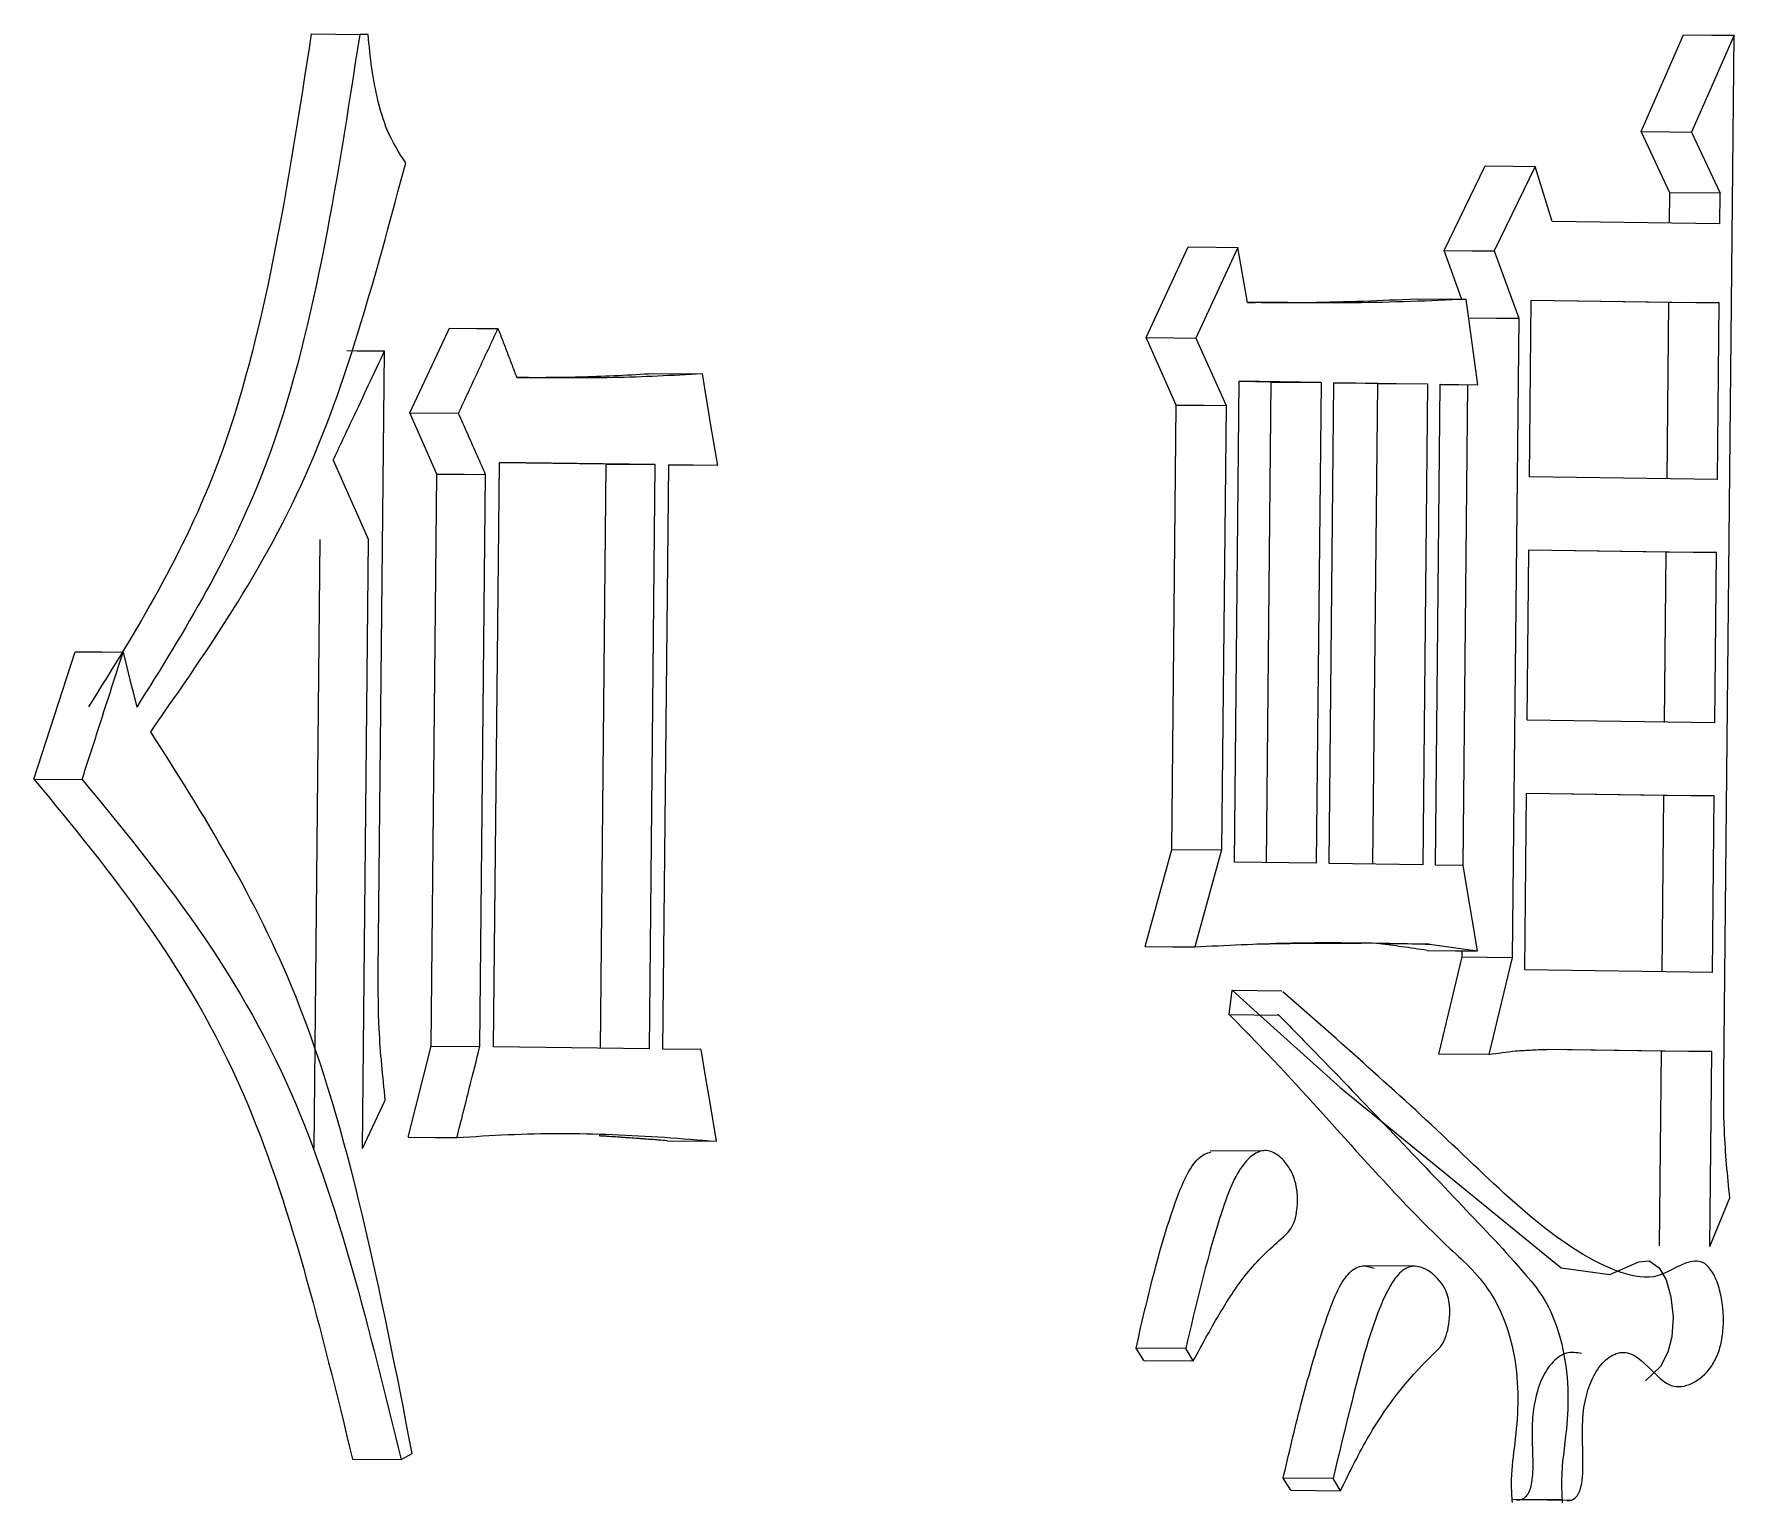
# Model space of a CAD drawing. Header units: millimetres. Extents: x 2454 to 4226, y 715 to 1968.
# Drawn here: x 3264.574 to 3267.292, y 892.372 to 894.721 of the extents above; entities that cross this region are included whole.
import ezdxf

# ---------------------------------------------------------------- set-up
doc = ezdxf.new("R2010")
doc.units = ezdxf.units.MM

msp = doc.modelspace()

# ---------------------------------------------------------------- linework, layer by layer
at = {"color": 7, "linetype": 'Continuous', "lineweight": 25}
for p, q in [((3265.0172, 894.721), (3265.0947, 894.7203)), ((3265.108, 894.7201), (3265.0947, 894.7203)), ((3267.1438, 894.5649), (3267.2118, 894.7197)), ((3267.2923, 894.719), (3267.2242, 894.5642)), ((3267.2758, 893.0543), (3267.2923, 894.719)), ((3267.1897, 894.4669), (3267.1438, 894.5649)), ((3267.2242, 894.5642), (3267.2702, 894.4662)), ((3266.829, 894.3746), (3266.8942, 894.51)), ((3266.9743, 894.5093), (3266.909, 894.3739)), ((3267.0014, 894.4213), (3266.9743, 894.5093)), ((3267.1892, 894.4182), (3267.1897, 894.4669)), ((3267.2702, 894.4662), (3267.1897, 894.4669)), ((3267.2698, 894.4175), (3267.2702, 894.4662)), ((3267.2698, 894.4175), (3267.0014, 894.4213)), ((3266.3522, 894.2353), (3266.4195, 894.3804)), ((3266.4989, 894.3797), (3266.4315, 894.2346)), ((3266.5145, 894.2918), (3266.4989, 894.3797)), ((3266.8572, 894.2965), (3266.829, 894.3746)), ((3266.909, 894.3739), (3266.948, 894.2663)), ((3266.5145, 894.2918), (3266.5269, 894.2917)), ((3266.8828, 894.1601), (3266.8641, 894.2967)), ((3266.9654, 894.0129), (3266.9682, 894.2952)), ((3266.9682, 894.2952), (3267.2685, 894.291)), ((3267.188, 894.2917), (3266.9682, 894.2948)), ((3267.1852, 894.0094), (3267.188, 894.2917)), ((3267.2685, 894.291), (3267.188, 894.2917)), ((3267.2657, 894.0086), (3267.2685, 894.291)), ((3265.175, 894.1152), (3265.238, 894.2506)), ((3266.948, 894.2663), (3266.9378, 893.2441)), ((3266.4005, 894.1275), (3266.3522, 894.2353)), ((3266.4315, 894.2346), (3266.48, 894.1268)), ((3265.1243, 893.2205), (3265.1341, 894.2135)), ((3265.564, 894.178), (3265.6422, 894.1773)), ((3266.4933, 893.3964), (3266.5009, 894.1655)), ((3266.632, 894.1636), (3266.5009, 894.1655)), ((3266.5523, 894.1643), (3266.5009, 894.165)), ((3266.5447, 893.3953), (3266.5523, 894.1643)), ((3266.5523, 894.1643), (3266.632, 894.1636)), ((3266.632, 894.1636), (3266.6243, 893.3946)), ((3266.6447, 893.3943), (3266.6523, 894.1633)), ((3266.6523, 894.1633), (3266.8023, 894.1612)), ((3266.7225, 894.1619), (3266.6523, 894.1629)), ((3266.7148, 893.3933), (3266.7225, 894.1619)), ((3266.7225, 894.1619), (3266.8023, 894.1612)), ((3266.8023, 894.1612), (3266.7947, 893.3922)), ((3266.8149, 893.3919), (3266.8225, 894.161)), ((3266.8225, 894.161), (3266.8828, 894.1601)), ((3266.8225, 894.1606), (3266.8828, 894.1601)), ((3266.8592, 893.3908), (3266.8668, 894.1602)), ((3265.175, 894.1152), (3265.2527, 894.1145)), ((3265.2181, 894.0172), (3265.175, 894.1152)), ((3266.3935, 893.4168), (3266.4005, 894.1275)), ((3266.48, 894.1268), (3266.4729, 893.4161)), ((3265.0523, 894.0393), (3265.1089, 893.912)), ((3265.3088, 893.1011), (3265.318, 894.0357)), ((3265.5671, 894.0323), (3265.318, 894.0357)), ((3265.489, 894.033), (3265.318, 894.0353)), ((3265.4797, 893.0984), (3265.489, 894.033)), ((3265.489, 894.033), (3265.5671, 894.0323)), ((3265.5579, 893.0977), (3265.5671, 894.0323)), ((3265.5795, 893.0974), (3265.5888, 894.032)), ((3265.6667, 894.0309), (3265.5888, 894.032)), ((3265.6667, 894.0309), (3265.5888, 894.0316)), ((3265.209, 893.1021), (3265.2181, 894.0172)), ((3265.2868, 893.1014), (3265.2958, 894.0165)), ((3267.2657, 894.0086), (3266.9654, 894.0129)), ((3265.0217, 892.9391), (3265.0314, 893.9126)), ((3265.0993, 892.9385), (3265.1089, 893.912)), ((3266.9616, 893.6235), (3266.9643, 893.8961)), ((3266.9643, 893.8961), (3267.2645, 893.8918)), ((3267.184, 893.8925), (3266.9643, 893.8956)), ((3267.1813, 893.62), (3267.184, 893.8925)), ((3267.2645, 893.8918), (3267.184, 893.8925)), ((3267.2618, 893.6192), (3267.2645, 893.8918)), ((3264.5738, 893.5294), (3264.6394, 893.733)), ((3267.2618, 893.6192), (3266.9616, 893.6235)), ((3264.5738, 893.5294), (3264.6507, 893.5287)), ((3266.9576, 893.2244), (3266.9604, 893.5067)), ((3266.9604, 893.5067), (3267.2607, 893.5024)), ((3267.1802, 893.5031), (3266.9604, 893.5062)), ((3267.1774, 893.2208), (3267.1802, 893.5031)), ((3267.2607, 893.5024), (3267.1802, 893.5031)), ((3267.2579, 893.2201), (3267.2607, 893.5024)), ((3266.3508, 893.2617), (3266.3935, 893.4168)), ((3266.3935, 893.4168), (3266.4729, 893.4161)), ((3266.4729, 893.4161), (3266.4301, 893.261)), ((3266.6243, 893.3946), (3266.4933, 893.3964)), ((3266.7947, 893.3922), (3266.6447, 893.3943)), ((3266.8591, 893.3913), (3266.8149, 893.3919)), ((3266.8819, 893.2546), (3266.8591, 893.3913)), ((3266.8055, 893.2654), (3266.8819, 893.2546)), ((3266.8202, 893.0896), (3266.8577, 893.2448)), ((3266.8577, 893.2448), (3266.8578, 893.2548)), ((3266.8577, 893.2448), (3266.9378, 893.2441)), ((3266.9378, 893.2441), (3266.9003, 893.0889)), ((3267.2579, 893.2201), (3266.9576, 893.2244)), ((3266.4852, 893.1527), (3266.4896, 893.1916)), ((3266.4896, 893.1916), (3266.5692, 893.1909)), ((3266.4852, 893.1527), (3266.5647, 893.152)), ((3265.1723, 892.9566), (3265.209, 893.1021)), ((3265.209, 893.1021), (3265.2868, 893.1014)), ((3265.5579, 893.0977), (3265.3088, 893.1011)), ((3265.6401, 893.0966), (3265.5795, 893.0974)), ((3266.9003, 893.0889), (3266.8202, 893.0896)), ((3267.1761, 893.0943), (3266.9879, 893.0969)), ((3266.9962, 893.0972), (3267.2566, 893.0935)), ((3267.173, 892.7827), (3267.1761, 893.0943)), ((3267.2566, 893.0935), (3267.1761, 893.0943)), ((3267.2535, 892.782), (3267.2566, 893.0935)), ((3265.0993, 892.9385), (3265.1356, 893.0159)), ((3265.5863, 892.9509), (3265.6646, 892.9502)), ((3266.5353, 892.934), (3266.4551, 892.9347)), ((3267.2535, 892.782), (3267.2856, 892.8595)), ((3266.7803, 892.7503), (3266.6996, 892.751)), ((3266.4155, 892.6186), (3266.3361, 892.6193)), ((3266.3483, 892.5996), (3266.3362, 892.6193)), ((3266.3483, 892.5996), (3266.4277, 892.599)), ((3265.1609, 892.4411), (3265.1787, 892.4506)), ((3265.0833, 892.4417), (3265.1609, 892.4411)), ((3266.6512, 892.4108), (3266.5715, 892.4115)), ((3266.5836, 892.3919), (3266.5716, 892.4115)), ((3266.5835, 892.3919), (3266.6632, 892.3912)), ((3267.0171, 892.3764), (3266.9369, 892.3772)), ((3266.9526, 892.3769), (3267.0328, 892.3762))]:
    msp.add_line(p, q, dxfattribs=at)
at = {"color": 7, "linetype": 'Continuous', "lineweight": 25, "flags": 128}
for points in [[(3267.2118, 894.7197), (3267.2569, 894.7193), (3267.2923, 894.719)], [(3267.1438, 894.5649), (3267.1888, 894.5645), (3267.2242, 894.5642)], [(3266.8942, 894.51), (3266.9391, 894.5096), (3266.9743, 894.5093)], [(3266.4195, 894.3804), (3266.464, 894.38), (3266.4989, 894.3797)], [(3266.829, 894.3746), (3266.8738, 894.3742), (3266.909, 894.3739)], [(3266.7841, 894.2974), (3266.8289, 894.297), (3266.8641, 894.2967)], [(3265.238, 894.2506), (3265.2815, 894.2502), (3265.3158, 894.2499)], [(3266.8682, 894.267), (3266.9127, 894.2666), (3266.948, 894.2663)], [(3266.3522, 894.2353), (3266.3966, 894.2349), (3266.4315, 894.2346)], [(3265.1341, 894.2135), (3265.0907, 894.2138), (3265.0741, 894.214)], [(3265.6422, 894.1773), (3265.6493, 894.1349), (3265.6564, 894.0924), (3265.6667, 894.0309)], [(3266.4005, 894.1275), (3266.445, 894.1271), (3266.48, 894.1268)], [(3265.2181, 894.0172), (3265.2616, 894.0168), (3265.2958, 894.0165)], [(3264.6394, 893.733), (3264.6825, 893.7326), (3264.7163, 893.7323)], [(3264.7163, 893.7323), (3264.7218, 893.7103), (3264.7272, 893.6883), (3264.7327, 893.6663), (3264.7381, 893.6444)], [(3266.8055, 893.2654), (3266.7608, 893.2658), (3266.7257, 893.2661)], [(3266.3508, 893.2617), (3266.3952, 893.2613), (3266.4301, 893.261)], [(3266.8019, 893.2553), (3266.8467, 893.2549), (3266.8819, 893.2546)], [(3266.4896, 893.1916), (3266.5243, 893.1601), (3266.6625, 893.0362), (3267.0161, 892.7474), (3267.0939, 892.7368), (3267.1402, 892.7571), (3267.1567, 892.7586), (3267.1727, 892.7478), (3267.1837, 892.7283), (3267.1914, 892.7014), (3267.1948, 892.669), (3267.1928, 892.6373), (3267.1866, 892.6127), (3267.1749, 892.59), (3267.1508, 892.5671), (3267.1508, 892.5671)], [(3265.6401, 893.0966), (3265.6472, 893.0542), (3265.6543, 893.0117), (3265.6646, 892.9502)], [(3265.1723, 892.9566), (3265.2159, 892.9562), (3265.2501, 892.9559)], [(3266.4277, 892.5989), (3266.4216, 892.6088), (3266.4155, 892.6186)], [(3266.6632, 892.3912), (3266.6572, 892.401), (3266.6512, 892.4108)]]:
    msp.add_lwpolyline(points, dxfattribs=at)
at = {"color": 7, "linetype": 'Continuous', "lineweight": 25}
for points, knots in [([(3265.0172, 894.721), (3264.9797, 894.4777), (3264.9138, 894.0502), (3264.7372, 893.767), (3264.6611, 893.645)], [0, 0, 0, 0, 0.569132, 1, 1, 1, 1]), ([(3265.0947, 894.7203), (3265.0571, 894.477), (3264.9911, 894.0494), (3264.8143, 893.7663), (3264.7381, 893.6444)], [0, 0, 0, 0, 0.569009, 1, 1, 1, 1]), ([(3265.1682, 894.5148), (3265.1574, 894.5315), (3265.1394, 894.5594), (3265.1231, 894.6145), (3265.1134, 894.6658), (3265.1098, 894.702), (3265.108, 894.7201)], [0, 0, 0, 0, 0.329336, 0.549555, 0.773702, 1, 1, 1, 1]), ([(3264.7604, 893.6051), (3264.8551, 893.7402), (3265.027, 893.9855), (3265.1244, 894.3508), (3265.1682, 894.5148)], [0, 0, 0, 0, 0.550762, 1, 1, 1, 1]), ([(3266.5145, 894.2919), (3266.5179, 894.2919), (3266.5513, 894.2916), (3266.6415, 894.2912), (3266.7275, 894.2949), (3266.7841, 894.2974)], [0, 0, 0, 0, 0.037661, 0.366907, 1, 1, 1, 1]), ([(3266.8641, 894.2967), (3266.8046, 894.2941), (3266.7171, 894.2904), (3266.6002, 894.2911), (3266.5431, 894.2916), (3266.5145, 894.2918)], [0, 0, 0, 0, 0.514249, 0.757122, 1, 1, 1, 1]), ([(3265.2527, 894.1145), (3265.2632, 894.1371), (3265.279, 894.1709), (3265.3, 894.2161), (3265.3105, 894.2387), (3265.3158, 894.2499)], [0, 0, 0, 0, 0.4999999, 0.7499999, 1, 1, 1, 1]), ([(3265.3158, 894.2499), (3265.3183, 894.2434), (3265.3233, 894.2304), (3265.3308, 894.2108), (3265.3383, 894.1912), (3265.3433, 894.1782), (3265.3458, 894.1716)], [0, 0, 0, 0, 0.25, 0.5, 0.75, 1, 1, 1, 1]), ([(3265.0523, 894.0393), (3265.0627, 894.0615), (3265.0816, 894.1016), (3265.1089, 894.1596), (3265.1257, 894.1955), (3265.1341, 894.2135)], [0, 0, 0, 0, 0.381889, 0.690944, 1, 1, 1, 1]), ([(3265.3458, 894.1717), (3265.3814, 894.1718), (3265.4545, 894.1719), (3265.5269, 894.1759), (3265.564, 894.178)], [0, 0, 0, 0, 0.487945, 1, 1, 1, 1]), ([(3265.6422, 894.1773), (3265.5949, 894.1748), (3265.5221, 894.171), (3265.4231, 894.1708), (3265.3715, 894.1713), (3265.3458, 894.1716)], [0, 0, 0, 0, 0.481958, 0.740968, 1, 1, 1, 1]), ([(3265.2958, 894.0165), (3265.2909, 894.0278), (3265.2813, 894.0497), (3265.2669, 894.0823), (3265.2574, 894.1038), (3265.2527, 894.1145)], [0, 0, 0, 0, 0.343704, 0.671852, 1, 1, 1, 1]), ([(3264.6507, 893.5287), (3264.659, 893.5543), (3264.6741, 893.6011), (3264.6959, 893.6689), (3264.7095, 893.7112), (3264.7163, 893.7323)], [0, 0, 0, 0, 0.377555, 0.688778, 1, 1, 1, 1]), ([(3265.1787, 892.4506), (3265.1281, 892.71), (3265.0389, 893.167), (3264.8444, 893.4729), (3264.7604, 893.6051)], [0, 0, 0, 0, 0.567857, 1, 1, 1, 1]), ([(3264.5738, 893.5294), (3264.6967, 893.38), (3264.9206, 893.1078), (3265.0327, 892.6488), (3265.0833, 892.4417)], [0, 0, 0, 0, 0.548748, 1, 1, 1, 1]), ([(3264.6507, 893.5287), (3264.7737, 893.3794), (3264.9979, 893.1073), (3265.1102, 892.6482), (3265.1609, 892.4411)], [0, 0, 0, 0, 0.548873, 1, 1, 1, 1]), ([(3266.4301, 893.261), (3266.4797, 893.2635), (3266.5676, 893.268), (3266.6926, 893.2679), (3266.7679, 893.2662), (3266.8055, 893.2654)], [0, 0, 0, 0, 0.392124, 0.69604, 1, 1, 1, 1]), ([(3266.5291, 893.2656), (3266.5651, 893.2663), (3266.6357, 893.2676), (3266.6762, 893.267), (3266.6961, 893.2667)], [0, 0, 0, 0, 0.509907, 1, 1, 1, 1]), ([(3266.8019, 893.2553), (3266.795, 893.2563), (3266.7813, 893.2583), (3266.7559, 893.2619), (3266.7373, 893.2645), (3266.7257, 893.2661)], [0, 0, 0, 0, 0.270458, 0.540916, 1, 1, 1, 1]), ([(3265.1356, 893.0159), (3265.1316, 893.0536), (3265.1245, 893.121), (3265.1243, 893.19), (3265.1243, 893.2205)], [0, 0, 0, 0, 0.558991, 1, 1, 1, 1]), ([(3267.0248, 892.3753), (3267.0277, 892.3754), (3267.0336, 892.3754), (3267.0412, 892.3816), (3267.0463, 892.3919), (3267.0496, 892.4059), (3267.0523, 892.4489), (3267.0465, 892.503), (3267.0593, 892.5579), (3267.0745, 892.5888), (3267.095, 892.6086), (3267.1197, 892.6158), (3267.1525, 892.5963), (3267.1851, 892.5524), (3267.2257, 892.56), (3267.2516, 892.5805), (3267.2675, 892.6099), (3267.2741, 892.6359), (3267.276, 892.6643), (3267.274, 892.6927), (3267.2679, 892.7204), (3267.2575, 892.7434), (3267.2441, 892.7573), (3267.2145, 892.7611), (3267.1717, 892.725), (3267.036, 892.7542), (3266.8423, 892.9506), (3266.6617, 893.1094), (3266.5708, 893.1893)], [0, 0, 0, 0, 0.007791, 0.015814, 0.020892, 0.025964, 0.034513, 0.073123, 0.089848, 0.106523, 0.127489, 0.148769, 0.172123, 0.218513, 0.248943, 0.27936, 0.291591, 0.303949, 0.31469, 0.325919, 0.338489, 0.352011, 0.365332, 0.378093, 0.431669, 0.485385, 0.740841, 1, 1, 1, 1]), ([(3266.4852, 893.1527), (3266.5091, 893.1283), (3266.6288, 893.0066), (3266.7646, 892.8411), (3266.896, 892.7267), (3266.9305, 892.6554), (3266.9451, 892.5917), (3266.948, 892.5228), (3266.9411, 892.4614), (3266.9348, 892.4116), (3266.9367, 892.3824), (3266.9374, 892.3723)], [0, 0, 0, 0, 0.1235411, 0.617729, 0.7387585, 0.7900988, 0.8416896, 0.8907453, 0.9363788, 0.9779558, 1, 1, 1, 1]), ([(3266.563, 893.1536), (3266.5829, 893.1332), (3266.6823, 893.0312), (3266.8147, 892.8918), (3266.9378, 892.7627), (3266.9937, 892.6956), (3267.0182, 892.6315), (3267.0284, 892.5577), (3267.0251, 892.4828), (3267.0147, 892.4235), (3267.017, 892.3837), (3267.0176, 892.3716)], [0, 0, 0, 0, 0.102392, 0.511922, 0.690669, 0.751742, 0.81364, 0.867582, 0.913954, 0.973843, 1, 1, 1, 1]), ([(3265.2501, 892.9559), (3265.2535, 892.9694), (3265.2603, 892.9963), (3265.2725, 893.0448), (3265.2813, 893.0799), (3265.2868, 893.1014)], [0, 0, 0, 0, 0.277847, 0.555694, 1, 1, 1, 1]), ([(3266.9003, 893.0889), (3266.9144, 893.091), (3266.9375, 893.0945), (3266.9695, 893.0963), (3266.9873, 893.0969), (3266.9962, 893.0972)], [0, 0, 0, 0, 0.4417814, 0.7208576, 1, 1, 1, 1]), ([(3267.2856, 892.8595), (3267.282, 892.8953), (3267.2757, 892.9594), (3267.2758, 893.0253), (3267.2758, 893.0543)], [0, 0, 0, 0, 0.558776, 1, 1, 1, 1]), ([(3265.2501, 892.9559), (3265.2773, 892.9577), (3265.3606, 892.9632), (3265.4993, 892.9631), (3265.6095, 892.9545), (3265.6646, 892.9502)], [0, 0, 0, 0, 0.194959, 0.597179, 1, 1, 1, 1]), ([(3265.5863, 892.9509), (3265.5819, 892.9512), (3265.5753, 892.9517), (3265.5643, 892.9526), (3265.5554, 892.9532), (3265.5466, 892.9539), (3265.5378, 892.9546), (3265.5289, 892.9552), (3265.5201, 892.9558), (3265.5135, 892.9563), (3265.5046, 892.9569), (3265.4958, 892.9575), (3265.4869, 892.9581), (3265.4817, 892.9584), (3265.4786, 892.9586), (3265.4778, 892.9586)], [0, 0, 0, 0, 0.122182, 0.183272, 0.305454, 0.366545, 0.427635, 0.549817, 0.610908, 0.671998, 0.733089, 0.855271, 0.916361, 0.977452, 1, 1, 1, 1]), ([(3266.3361, 892.6193), (3266.3445, 892.6559), (3266.3622, 892.733), (3266.3892, 892.8274), (3266.4147, 892.8947), (3266.4361, 892.9264), (3266.4497, 892.931), (3266.4555, 892.933)], [0, 0, 0, 0, 0.292326, 0.615281, 0.789733, 0.910561, 1, 1, 1, 1]), ([(3266.4277, 892.599), (3266.4422, 892.6257), (3266.4712, 892.6792), (3266.5185, 892.7504), (3266.5575, 892.7844), (3266.5813, 892.8058), (3266.589, 892.819), (3266.5932, 892.8357), (3266.5948, 892.8543), (3266.5937, 892.8737), (3266.5887, 892.8939), (3266.5773, 892.9152), (3266.5604, 892.9318), (3266.5397, 892.9375), (3266.5194, 892.9277), (3266.4921, 892.8943), (3266.4554, 892.7878), (3266.4317, 892.6872), (3266.4155, 892.6186)], [0, 0, 0, 0, 0.118195, 0.236595, 0.355265, 0.378317, 0.396661, 0.415151, 0.431859, 0.45125, 0.470947, 0.497651, 0.545149, 0.585606, 0.625976, 0.672287, 0.776699, 1, 1, 1, 1]), ([(3266.5715, 892.4115), (3266.5806, 892.4508), (3266.6, 892.5343), (3266.6291, 892.6333), (3266.6539, 892.7053), (3266.6745, 892.7396), (3266.6958, 892.7539), (3266.7099, 892.7493), (3266.7168, 892.7471)], [0, 0, 0, 0, 0.267713, 0.569031, 0.715109, 0.811312, 0.907804, 1, 1, 1, 1]), ([(3266.6632, 892.3912), (3266.678, 892.4216), (3266.7229, 892.5135), (3266.7809, 892.5811), (3266.825, 892.6229), (3266.8324, 892.6386), (3266.8368, 892.6578), (3266.8383, 892.6775), (3266.8368, 892.6954), (3266.8322, 892.7111), (3266.819, 892.7326), (3266.7991, 892.7479), (3266.7748, 892.7523), (3266.7545, 892.7389), (3266.7206, 892.6823), (3266.6883, 892.5652), (3266.6632, 892.4609), (3266.6512, 892.4108)], [0, 0, 0, 0, 0.119807, 0.36271, 0.384882, 0.40372, 0.42254, 0.442761, 0.457198, 0.47169, 0.493107, 0.55525, 0.59586, 0.636523, 0.677962, 0.845427, 1, 1, 1, 1]), ([(3267.0486, 892.6104), (3267.0404, 892.6119), (3267.0238, 892.6149), (3267.0012, 892.598), (3266.9833, 892.5698), (3266.9724, 892.5335), (3266.9686, 892.493), (3266.9701, 892.4565), (3266.9708, 892.4268), (3266.9692, 892.4057), (3266.9661, 892.3923), (3266.961, 892.3826), (3266.9536, 892.3763), (3266.9478, 892.3761), (3266.9446, 892.376)], [0, 0, 0, 0, 0.1411779, 0.2819108, 0.3946131, 0.5080573, 0.6053958, 0.7059904, 0.7905224, 0.8341752, 0.8686649, 0.9033409, 0.9456468, 1, 1, 1, 1])]:
    msp.add_open_spline(points, degree=3, knots=knots, dxfattribs=at)

doc.saveas('drawing.dxf')
